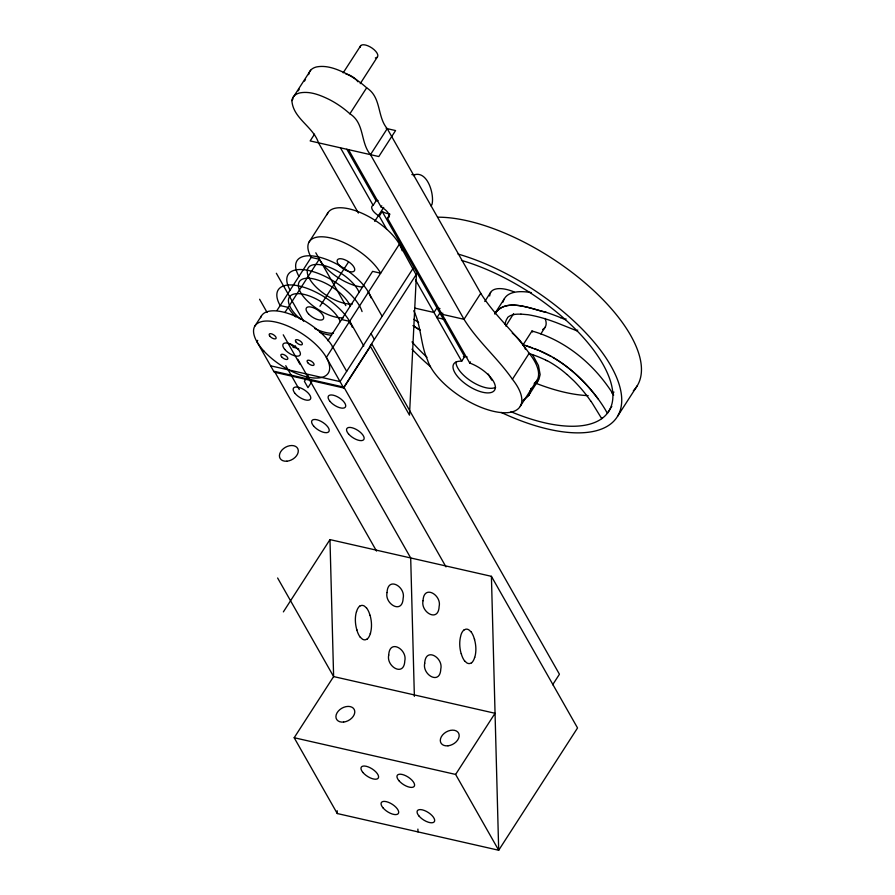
<?xml version="1.0" encoding="UTF-8"?>
<svg xmlns="http://www.w3.org/2000/svg" width="895" height="895" viewBox="0 0 895 895"><rect width="100%" height="100%" fill="white"/><g stroke="black" fill="none" stroke-linecap="round" stroke-linejoin="round"><path stroke-width="1.34" d="M513.629 313.586L505.854 326.06M531.272 388.318L528.923 395.075L523.407 400.199M531.261 388.441L528.8 395.266L523.161 400.356M356.49 611.52L356.322 612.09A29.938 22.364 65.3 0 0 356.691 629.364M370.351 633.716L370.519 633.145M474.742 657.456L474.909 656.885A29.938 22.364 65.3 0 0 474.54 639.612M502.979 302.107C506.033 290.103 521.695 290.964 531.294 292.598M528.923 395.075L538.969 379.245L540.144 374.558L538.443 365.507L532.57 354.756M292.575 98.271L310.654 70.224M358.38 213.044L318.497 142.831C313.261 126.598 292.989 118.476 291.893 100.609L292.945 98.976M298.18 90.865L299.221 89.231M304.457 81.109L305.508 79.487M314.537 134.149L310.162 140.929L378.809 156.547L395.568 130.558L386.148 128.41M360.237 83.649L377.276 57.146M413.758 310.744C421.388 326.228 420.381 344.273 427.519 359.98A54.573 23.796 32.8 0 0 493.671 411.353A54.573 23.796 32.8 0 0 512.421 379.29C497.765 358.101 477.55 341.264 464.013 319.291L370.485 154.645C360.159 142.551 364.869 123.23 349.889 113.788L366.637 87.811A43.061 18.773 32.8 0 0 346.119 73.591C337.113 69.161 326.932 64.988 316.707 66.901A43.061 18.773 32.8 0 0 308.652 74.621M254.84 326.149L261.441 315.913M309.155 241.896L327.883 212.865M370.485 154.645L387.233 128.667C376.907 116.563 381.617 97.242 366.637 87.811M257.715 340.357L256.887 341.644L274.217 372.163L343.669 387.96L370.44 346.432M277.103 310.296L311.203 257.402A43.587 19.008 32.8 0 1 330.367 237.902A43.587 19.008 32.8 0 1 380.655 273.199L372.6 271.364L327.872 340.749M284.957 312.433L319.258 259.237A33.484 14.6 32.8 0 0 362.542 287.105M386.741 229.288L379.245 216.087A10.102 4.408 32.8 0 1 373.137 205.347L376.101 200.76A10.102 4.408 32.8 0 1 378.026 200.502M415.437 279.811L461.686 361.222A24.254 10.572 32.8 0 0 463.006 381.93A24.254 10.572 32.8 0 0 495.047 389.213A24.254 10.572 32.8 0 0 469.741 363.046L387.434 218.167A10.102 4.408 32.8 0 0 388.542 213.525A10.102 4.408 32.8 0 0 381.046 206.924L381.785 205.783M319.962 306.28L348.457 262.078M374.703 221.378L383.709 207.416M379.245 216.087L382.199 211.5A10.102 4.408 32.8 0 0 389.649 213.704M414.061 175.879L414.542 175.14A4.744 2.741 -77.2 0 1 415.045 174.581C427.72 171.572 434.355 194.204 432.072 204.071A4.833 2.786 -77.2 0 1 431.591 205.168L431.11 205.906M387.434 218.167L389.84 214.442M308.16 375.419L304.378 381.292L307.981 387.647L311.773 381.773M413.11 268.321L340.055 381.606L270.614 365.82M446.001 566.893L343.893 387.143L371.772 343.893L559.442 674.248L552.651 684.764M416.376 275.201L399.383 244.156L326.339 357.441L343.669 387.96M442.779 313.149L442.04 314.29L464.013 319.291L480.76 293.303L387.233 128.667M283.368 611.889L329.975 539.607L491.411 576.324L577.543 727.959L498.694 850.25L337.258 813.533L294.186 737.726L333.622 676.575L329.975 539.607M484.777 301.492L490.639 292.397M461.686 361.222L464.639 356.635L382.199 211.5M495.36 312.724L504.232 298.964M469.741 363.046L470.479 361.904M523.978 346.186L523.116 344.776L531.988 331.016C562.295 339.529 588.384 359.633 606.81 384.895A130.39 56.866 32.8 0 1 613.69 395.109M540.826 333.913L545.2 327.111M512.421 379.29L529.18 353.301C514.524 332.112 494.308 315.286 480.76 293.303M565.976 318.81L565.416 319.672L560.572 317.635M520.286 406.229L537.045 380.241M577.711 330.065L577.163 330.926L556.6 322.726A100.374 43.777 32.8 0 0 553.513 321.596A103.014 44.929 32.8 0 0 528.173 314.738L520.879 314.1M602.29 417.82L601.742 418.67L592.468 403.544A100.374 43.777 32.8 0 0 590.924 401.228M610.703 408.131L607.369 413.289L605.412 409.865A130.39 56.866 32.8 0 0 597.938 398.655C581.649 376.728 559.979 358.056 534.125 348.547M611.251 407.27L611.811 406.408M617.561 416.287L637.274 385.711M491.411 576.324L498.694 850.25L455.622 774.432L495.047 713.281L333.622 676.575L277.618 577.991M343.177 72.831L360.786 45.578M537.794 381.315L534.427 384.917M359.779 606.195L361.256 605.501A5.84 4.363 65.3 0 1 364.422 606.094L366.458 607.929M367.062 639.041L365.585 639.735A5.84 4.363 65.3 0 1 362.419 639.142L360.383 637.307M464.169 629.935L465.646 629.241A5.84 4.363 65.3 0 1 468.823 629.834L470.848 631.669M471.452 662.781L469.976 663.475A5.84 4.363 65.3 0 1 466.81 662.882L464.773 661.047M411.868 174.536L414.542 175.14M311.203 257.402L319.258 259.237M439.96 308.562L436.95 307.88L433.986 312.467L414.765 308.093M442.566 313.664L439.892 313.06L436.928 317.647L444.983 319.47M341.554 319.515L349.609 321.35M332.134 347.025L332.94 347.204L346.667 371.369M343.893 387.143L274.441 371.347L376.549 551.096M294.186 737.726L455.622 774.432M523.116 344.776L524.951 345.347M546.163 312.31C531.037 308.988 505.44 297.039 494.745 314.022C505.328 297.129 530.746 308.909 545.771 312.187A130.39 56.866 32.8 0 1 560.695 317.68M528.497 353.324L529.818 353.749A68.702 29.96 32.8 0 1 545.637 360.025M524.906 345.336L538.085 350.124M526.808 345.951L532.424 347.909M539.763 350.84L550.984 356.299M545.648 360.092L546.99 360.763M552.819 357.329C570.697 367.755 585.867 382.411 598.162 398.969M419.833 330.031L412.975 325.612M420.303 330.322L413.479 325.948M567.05 374.479L574.019 380.979A103.014 44.929 32.8 0 1 590.801 401.206M488.245 374.054L491.702 380.129M348.513 149.655L381.046 206.924M346.824 149.23L376.101 200.76M340.458 147.82L373.137 205.347M368.416 292.173L382.143 316.338M371.022 333.589L374.356 339.473M315.801 252.793L345.817 305.631M363.784 346.018L349.699 321.215L348.893 321.036A42.58 18.571 32.8 0 1 350.583 324.46M276.354 273.266L303.618 321.271M297.834 359.309L410.693 557.965L414.374 696.332M283.234 334.808L299.982 364.287M259.595 299.254L267.09 312.456M285.762 365.697L299.299 389.526M474.428 638.952L474.618 639.601M461.193 653.775L461.003 653.115A29.938 22.364 65.3 0 1 460.768 635.853L460.88 635.26A15.282 11.411 65.3 0 1 464.091 629.812M370.038 615.212L370.228 615.861A29.938 22.364 65.3 0 1 370.463 633.123M356.613 629.375L356.803 630.035M417.898 829.094L417.976 831.891M337.191 810.747L337.258 813.533M345.917 74.028A10.102 4.408 32.8 0 1 357.922 81.781M360.226 47.323A10.102 4.408 32.8 0 1 372.175 48.162A10.102 4.408 32.8 0 1 375.352 57.94M291.893 100.609A43.061 18.773 32.8 0 1 299.959 92.89C310.173 90.966 320.354 95.161 329.36 99.569A43.061 18.773 32.8 0 1 349.878 113.799M529.18 353.301A54.573 23.796 32.8 0 1 534.17 383.44M495.651 387.3A24.254 10.572 32.8 0 1 471.754 381.572A24.254 10.572 32.8 0 1 455.969 362.128M463.386 356.59A24.254 10.572 32.8 0 1 467.123 356.937M327.067 214.655A43.587 19.008 32.8 0 1 364.422 214.375A43.587 19.008 32.8 0 1 402.157 250.723M298.964 276.387A43.587 19.008 32.8 0 1 321.931 257.883A43.587 19.008 32.8 0 1 370.933 297.822M260.635 317.703A43.587 19.008 32.8 0 1 293.213 315.308A43.587 19.008 32.8 0 1 332.94 347.204M298.762 349.084A10.102 4.408 32.8 0 1 289.734 343.557M464.695 661.114A15.942 11.903 65.3 0 1 461.305 653.764M470.927 631.601A15.942 11.903 65.3 0 1 474.316 638.963M474.63 657.389A15.282 11.411 65.3 0 1 471.542 662.904M360.305 637.374A15.942 11.903 65.3 0 1 356.915 630.024M356.602 611.587A15.282 11.411 65.3 0 1 359.689 606.072M366.536 607.862A15.942 11.903 65.3 0 1 369.926 615.212M370.239 633.649A15.282 11.411 65.3 0 1 367.14 639.164M352.16 327.122A43.587 19.008 32.8 0 0 303.215 287.082A43.587 19.008 32.8 0 0 280.157 305.553L288.212 307.388A33.484 14.6 32.8 0 0 295.809 316.897M331.486 335.256A33.484 14.6 32.8 0 1 319.705 332.28M545.066 318.452A32.343 14.107 32.8 0 1 542.605 329.539M489.688 295.976A32.343 14.107 32.8 0 1 514.099 291.904M418.659 322.502A103.014 44.929 32.8 0 1 413.837 319.269M461.451 260.378A131.386 57.291 32.8 0 1 610.166 380.252A131.386 57.291 32.8 0 1 511 411.734M427.004 357.329A131.386 57.291 32.8 0 1 412.002 341.901M507.745 317.356A45.343 19.779 32.8 0 1 520.968 314.223M505.071 324.438A68.702 29.96 32.8 0 1 507.465 317.993M547.013 360.607A45.343 19.779 32.8 0 1 566.949 374.513M512.264 333.119A32.343 14.107 32.8 0 1 525.522 349.464M531.988 331.016A32.343 14.107 32.8 0 1 532.637 332.067M437.689 217.194A141.488 61.699 32.8 0 1 589.078 286.411A141.488 61.699 32.8 0 1 633.347 390.768M458.016 254.046A141.488 61.699 32.8 0 1 619.787 386.651A141.488 61.699 32.8 0 1 501.222 412.438M430.461 366.637A141.488 61.699 32.8 0 1 412.002 349.229M613.981 392.099A131.386 57.291 32.8 0 1 611.677 392.927M588.172 395.624A131.386 57.291 32.8 0 1 535.434 383.082M295.35 345.828A4.039 1.768 32.8 0 1 293.012 347.327M290.103 290.137A43.587 19.008 32.8 0 1 313.06 271.644A43.587 19.008 32.8 0 1 362.061 311.583M343.411 317.814A30.318 13.224 32.8 0 1 303.159 296.256A30.318 13.224 32.8 0 1 313.429 278.86A30.318 13.224 32.8 0 1 350.269 306.191M333.466 333.231A30.318 13.224 32.8 0 1 314.704 328.51M300.418 319.135A30.318 13.224 32.8 0 1 299.165 293.661A30.318 13.224 32.8 0 1 340.335 321.607M352.283 304.054A30.318 13.224 32.8 0 1 312.031 282.496A30.318 13.224 32.8 0 1 322.289 265.099A30.318 13.224 32.8 0 1 359.141 292.43M387.054 592.535C384.391 603.879 402.47 614.899 403.153 598.218C405.815 586.874 387.736 575.854 387.054 592.535M388.721 655.118C386.058 666.473 404.126 677.481 404.808 660.801C407.471 649.457 389.403 638.448 388.721 655.118M423.044 600.724C420.381 612.068 438.46 623.088 439.143 606.407C441.806 595.063 423.727 584.043 423.044 600.724M424.711 663.307C422.048 674.651 440.116 685.671 440.799 668.99C443.472 657.646 425.393 646.626 424.711 663.307M416.421 274.228L409.485 415.146L370.172 345.962L416.421 274.228M263.88 351.053A43.587 19.008 32.8 0 0 328.04 373.461A43.587 19.008 32.8 0 0 282.898 324.135A43.587 19.008 32.8 0 0 263.88 351.053M339.093 265.177A10.102 4.408 32.8 0 0 354.174 271.084A10.102 4.408 32.8 0 0 344.53 259.639A10.102 4.408 32.8 0 0 339.093 265.177M284.767 349.43A10.102 4.408 32.8 0 0 299.859 355.337A10.102 4.408 32.8 0 0 290.204 343.893A10.102 4.408 32.8 0 0 284.767 349.43M269.91 336.229A4.039 1.768 32.8 0 0 275.94 338.59A4.039 1.768 32.8 0 0 272.08 334.014A4.039 1.768 32.8 0 0 269.91 336.229M296.144 342.192A4.039 1.768 32.8 0 0 302.174 344.553A4.039 1.768 32.8 0 0 298.315 339.977A4.039 1.768 32.8 0 0 296.144 342.192M307.835 362.777A4.039 1.768 32.8 0 0 313.876 365.138A4.039 1.768 32.8 0 0 310.017 360.562A4.039 1.768 32.8 0 0 307.835 362.777M281.601 356.814A4.039 1.768 32.8 0 0 287.642 359.175A4.039 1.768 32.8 0 0 283.782 354.599A4.039 1.768 32.8 0 0 281.601 356.814M362.934 772.497A10.102 4.408 32.8 0 0 378.014 778.404A10.102 4.408 32.8 0 0 368.371 766.959A10.102 4.408 32.8 0 0 362.934 772.497M398.924 780.675A10.102 4.408 32.8 0 0 414.016 786.593A10.102 4.408 32.8 0 0 404.361 775.137A10.102 4.408 32.8 0 0 398.924 780.675M383.026 807.872A10.102 4.408 32.8 0 0 398.118 813.79A10.102 4.408 32.8 0 0 388.475 802.334A10.102 4.408 32.8 0 0 383.026 807.872M419.028 816.061A10.102 4.408 32.8 0 0 434.109 821.968A10.102 4.408 32.8 0 0 424.465 810.523A10.102 4.408 32.8 0 0 419.028 816.061M343.624 722.064A10.102 6.981 -29.6 0 0 354.252 709.489A10.102 6.981 -29.6 0 0 338.176 711.256A10.102 6.981 -29.6 0 0 343.624 722.064M448.015 745.803A10.102 6.981 -29.6 0 0 458.643 733.229A10.102 6.981 -29.6 0 0 442.566 734.996A10.102 6.981 -29.6 0 0 448.015 745.803M330.065 401.441A10.102 4.408 32.8 0 0 345.157 407.348A10.102 4.408 32.8 0 0 335.513 395.903A10.102 4.408 32.8 0 0 330.065 401.441M295.126 393.498A10.102 4.408 32.8 0 0 310.218 399.405A10.102 4.408 32.8 0 0 300.563 387.96A10.102 4.408 32.8 0 0 295.126 393.498M313.563 425.953A10.102 4.408 32.8 0 0 328.655 431.86A10.102 4.408 32.8 0 0 319 420.415A10.102 4.408 32.8 0 0 313.563 425.953M348.502 433.896A10.102 4.408 32.8 0 0 363.594 439.803A10.102 4.408 32.8 0 0 353.95 428.358A10.102 4.408 32.8 0 0 348.502 433.896M286.836 461.205A10.102 6.981 -29.6 0 0 297.856 448.809A10.102 6.981 -29.6 0 0 281.88 450.14A10.102 6.981 -29.6 0 0 286.836 461.205M308.451 313.798A10.102 4.408 32.8 0 0 323.33 319A10.102 4.408 32.8 0 0 312.87 307.556A10.102 4.408 32.8 0 0 308.451 313.798"/></g></svg>
